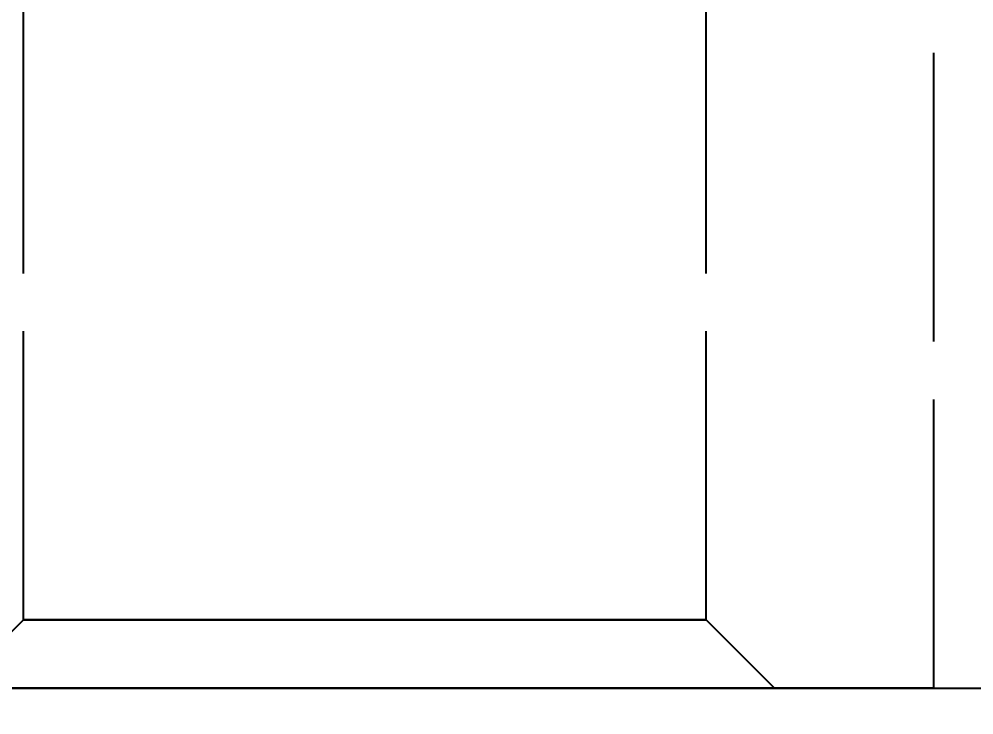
# Model space of a CAD drawing. Header units: millimetres. Extents: x -9 to 221, y -53 to 198.
# Drawn here: x 157.456 to 161.651, y -25.827 to -22.768 of the extents above; entities that cross this region are included whole.
import ezdxf

# ---------------------------------------------------------------- set-up
doc = ezdxf.new("R2010")
doc.units = ezdxf.units.MM
doc.linetypes.add('DASHED', pattern=[1.524, 1.27, -0.254])
for name, color, linetype in [('DIMS', 3, 'CONTINUOUS'), ('HIDDEN', 8, 'DASHED'), ('VISIBLE', 7, 'CONTINUOUS')]:
    doc.layers.add(name, color=color, linetype=linetype)
doc.styles.add('OpenSansCondensed-Light', font='OpenSansCondensed-Light.ttf')
doc.dimstyles.new('EZDXF', dxfattribs={"dimtxt": 0.25, "dimasz": 0.175, "dimexe": 0.375, "dimexo": 0.125, "dimgap": 0.1, "dimtad": 1, "dimlfac": 100, "dimzin": 12, "dimdsep": 46, "dimtxsty": 'OpenSansCondensed-Light', "dimblk": 'ARCHTICK', "dimcen": 2.5, "dimazin": 3, "dimtfac": 0.5, "dimtmove": 2, "dimatfit": 3})

# ---------------------------------------------------------------- blocks, each defined once
blk = doc.blocks.new('_ARCHTICK')
at = {"color": 0, "linetype": 'BYBLOCK', "const_width": 0.15}
blk.add_lwpolyline([(-0.5, -0.5), (0.5, 0.5)], dxfattribs=at)

msp = doc.modelspace()

# ---------------------------------------------------------------- linework, layer by layer
at = {"layer": 'HIDDEN'}
for points in [[(161.475, -25.71), (161.475, 31.6)], [(157.475, -25.41), (157.475, 31.3)], [(160.475, -25.41), (160.475, 31.3)], [(161.475, -25.71), (161.475, -21.71)], [(157.475, -25.41), (157.175, -25.71)], [(160.475, -25.41), (160.42738, -25.41), (160.37976, -25.41), (160.33214, -25.41), (160.28452, -25.41), (160.2369, -25.41), (160.18929, -25.41), (160.14167, -25.41), (160.09405, -25.41), (160.04643, -25.41), (159.99881, -25.41), (159.95119, -25.41), (159.90357, -25.41), (159.85595, -25.41), (159.80833, -25.41), (159.76071, -25.41), (159.7131, -25.41), (159.66548, -25.41), (159.61786, -25.41), (159.57024, -25.41), (159.52262, -25.41), (159.475, -25.41), (159.42738, -25.41), (159.37976, -25.41), (159.33214, -25.41), (159.28452, -25.41), (159.2369, -25.41), (159.18929, -25.41), (159.14167, -25.41), (159.09405, -25.41), (159.04643, -25.41), (158.99881, -25.41), (158.95119, -25.41), (158.90357, -25.41), (158.85595, -25.41), (158.80833, -25.41), (158.76071, -25.41), (158.7131, -25.41), (158.66548, -25.41), (158.61786, -25.41), (158.57024, -25.41), (158.52262, -25.41), (158.475, -25.41), (158.42738, -25.41), (158.37976, -25.41), (158.33214, -25.41), (158.28452, -25.41), (158.2369, -25.41), (158.18929, -25.41), (158.14167, -25.41), (158.09405, -25.41), (158.04643, -25.41), (157.99881, -25.41), (157.95119, -25.41), (157.90357, -25.41), (157.85595, -25.41), (157.80833, -25.41), (157.76071, -25.41), (157.7131, -25.41), (157.66548, -25.41), (157.61786, -25.41), (157.57024, -25.41), (157.52262, -25.41), (157.475, -25.41)], [(157.475, -25.41), (157.49881, -25.41), (157.52262, -25.41), (157.54643, -25.41), (157.57024, -25.41), (157.59405, -25.41), (157.61786, -25.41), (157.64167, -25.41), (157.66548, -25.41), (157.68929, -25.41), (157.7131, -25.41), (157.7369, -25.41), (157.76071, -25.41), (157.78452, -25.41), (157.80833, -25.41), (157.83214, -25.41), (157.85595, -25.41), (157.87976, -25.41), (157.90357, -25.41), (157.92738, -25.41), (157.95119, -25.41), (157.975, -25.41), (157.99881, -25.41), (158.02262, -25.41), (158.04643, -25.41), (158.07024, -25.41), (158.09405, -25.41), (158.11786, -25.41), (158.14167, -25.41), (158.16548, -25.41), (158.18929, -25.41), (158.2131, -25.41), (158.2369, -25.41), (158.26071, -25.41), (158.28452, -25.41), (158.30833, -25.41), (158.33214, -25.41), (158.35595, -25.41), (158.37976, -25.41), (158.40357, -25.41), (158.42738, -25.41), (158.45119, -25.41), (158.475, -25.41), (158.49881, -25.41), (158.52262, -25.41), (158.54643, -25.41), (158.57024, -25.41), (158.59405, -25.41), (158.61786, -25.41), (158.64167, -25.41), (158.66548, -25.41), (158.68929, -25.41), (158.7131, -25.41), (158.7369, -25.41), (158.76071, -25.41), (158.78452, -25.41), (158.80833, -25.41), (158.83214, -25.41), (158.85595, -25.41), (158.87976, -25.41), (158.90357, -25.41), (158.92738, -25.41), (158.95119, -25.41), (158.975, -25.41)], [(158.975, -25.41), (158.99881, -25.41), (159.02262, -25.41), (159.04643, -25.41), (159.07024, -25.41), (159.09405, -25.41), (159.11786, -25.41), (159.14167, -25.41), (159.16548, -25.41), (159.18929, -25.41), (159.2131, -25.41), (159.2369, -25.41), (159.26071, -25.41), (159.28452, -25.41), (159.30833, -25.41), (159.33214, -25.41), (159.35595, -25.41), (159.37976, -25.41), (159.40357, -25.41), (159.42738, -25.41), (159.45119, -25.41), (159.475, -25.41), (159.49881, -25.41), (159.52262, -25.41), (159.54643, -25.41), (159.57024, -25.41), (159.59405, -25.41), (159.61786, -25.41), (159.64167, -25.41), (159.66548, -25.41), (159.68929, -25.41), (159.7131, -25.41), (159.7369, -25.41), (159.76071, -25.41), (159.78452, -25.41), (159.80833, -25.41), (159.83214, -25.41), (159.85595, -25.41), (159.87976, -25.41), (159.90357, -25.41), (159.92738, -25.41), (159.95119, -25.41), (159.975, -25.41), (159.99881, -25.41), (160.02262, -25.41), (160.04643, -25.41), (160.07024, -25.41), (160.09405, -25.41), (160.11786, -25.41), (160.14167, -25.41), (160.16548, -25.41), (160.18929, -25.41), (160.2131, -25.41), (160.2369, -25.41), (160.26071, -25.41), (160.28452, -25.41), (160.30833, -25.41), (160.33214, -25.41), (160.35595, -25.41), (160.37976, -25.41), (160.40357, -25.41), (160.42738, -25.41), (160.45119, -25.41), (160.475, -25.41)], [(160.475, -25.41), (160.775, -25.71)], [(150.225, -25.71), (167.725, -25.71)], [(160.775, -25.71), (160.71786, -25.71), (160.66071, -25.71), (160.60357, -25.71), (160.54643, -25.71), (160.48929, -25.71), (160.43214, -25.71), (160.375, -25.71), (160.31786, -25.71), (160.26071, -25.71), (160.20357, -25.71), (160.14643, -25.71), (160.08929, -25.71), (160.03214, -25.71), (159.975, -25.71), (159.91786, -25.71), (159.86071, -25.71), (159.80357, -25.71), (159.74643, -25.71), (159.68929, -25.71), (159.63214, -25.71), (159.575, -25.71), (159.51786, -25.71), (159.46071, -25.71), (159.40357, -25.71), (159.34643, -25.71), (159.28929, -25.71), (159.23214, -25.71), (159.175, -25.71), (159.11786, -25.71), (159.06071, -25.71), (159.00357, -25.71), (158.94643, -25.71), (158.88929, -25.71), (158.83214, -25.71), (158.775, -25.71), (158.71786, -25.71), (158.66071, -25.71), (158.60357, -25.71), (158.54643, -25.71), (158.48929, -25.71), (158.43214, -25.71), (158.375, -25.71), (158.31786, -25.71), (158.26071, -25.71), (158.20357, -25.71), (158.14643, -25.71), (158.08929, -25.71), (158.03214, -25.71), (157.975, -25.71), (157.91786, -25.71), (157.86071, -25.71), (157.80357, -25.71), (157.74643, -25.71), (157.68929, -25.71), (157.63214, -25.71), (157.575, -25.71), (157.51786, -25.71), (157.46071, -25.71), (157.40357, -25.71)], [(161.475, -25.71), (161.39563, -25.71), (161.31627, -25.71), (161.2369, -25.71), (161.15754, -25.71), (161.07817, -25.71), (160.99881, -25.71), (160.91944, -25.71), (160.84008, -25.71), (160.76071, -25.71), (160.68135, -25.71), (160.60198, -25.71), (160.52262, -25.71), (160.44325, -25.71), (160.36389, -25.71), (160.28452, -25.71), (160.20516, -25.71), (160.12579, -25.71), (160.04643, -25.71), (159.96706, -25.71), (159.8877, -25.71), (159.80833, -25.71), (159.72897, -25.71), (159.6496, -25.71), (159.57024, -25.71), (159.49087, -25.71), (159.41151, -25.71), (159.33214, -25.71), (159.25278, -25.71), (159.17341, -25.71), (159.09405, -25.71), (159.01468, -25.71), (158.93532, -25.71), (158.85595, -25.71), (158.77659, -25.71), (158.69722, -25.71), (158.61786, -25.71), (158.53849, -25.71), (158.45913, -25.71), (158.37976, -25.71), (158.3004, -25.71), (158.22103, -25.71), (158.14167, -25.71), (158.0623, -25.71), (157.98294, -25.71), (157.90357, -25.71), (157.82421, -25.71), (157.74484, -25.71), (157.66548, -25.71), (157.58611, -25.71), (157.50675, -25.71), (157.42738, -25.71)], [(157.42738, -25.71), (157.46706, -25.71), (157.50675, -25.71), (157.54643, -25.71), (157.58611, -25.71), (157.62579, -25.71), (157.66548, -25.71), (157.70516, -25.71), (157.74484, -25.71), (157.78452, -25.71), (157.82421, -25.71), (157.86389, -25.71), (157.90357, -25.71), (157.94325, -25.71), (157.98294, -25.71), (158.02262, -25.71), (158.0623, -25.71), (158.10198, -25.71), (158.14167, -25.71), (158.18135, -25.71), (158.22103, -25.71), (158.26071, -25.71), (158.3004, -25.71), (158.34008, -25.71), (158.37976, -25.71), (158.41944, -25.71), (158.45913, -25.71), (158.49881, -25.71), (158.53849, -25.71), (158.57817, -25.71), (158.61786, -25.71), (158.65754, -25.71), (158.69722, -25.71), (158.7369, -25.71), (158.77659, -25.71), (158.81627, -25.71), (158.85595, -25.71), (158.89563, -25.71), (158.93532, -25.71), (158.975, -25.71)], [(161.475, -25.71), (161.39563, -25.71), (161.31627, -25.71), (161.2369, -25.71), (161.15754, -25.71), (161.07817, -25.71), (160.99881, -25.71), (160.91944, -25.71), (160.84008, -25.71), (160.76071, -25.71), (160.68135, -25.71), (160.60198, -25.71), (160.52262, -25.71), (160.44325, -25.71), (160.36389, -25.71), (160.28452, -25.71), (160.20516, -25.71), (160.12579, -25.71), (160.04643, -25.71), (159.96706, -25.71), (159.8877, -25.71), (159.80833, -25.71), (159.72897, -25.71), (159.6496, -25.71), (159.57024, -25.71), (159.49087, -25.71), (159.41151, -25.71), (159.33214, -25.71), (159.25278, -25.71), (159.17341, -25.71), (159.09405, -25.71), (159.01468, -25.71), (158.93532, -25.71), (158.85595, -25.71), (158.77659, -25.71), (158.69722, -25.71), (158.61786, -25.71), (158.53849, -25.71), (158.45913, -25.71), (158.37976, -25.71), (158.3004, -25.71), (158.22103, -25.71), (158.14167, -25.71), (158.0623, -25.71), (157.98294, -25.71), (157.90357, -25.71), (157.82421, -25.71), (157.74484, -25.71), (157.66548, -25.71), (157.58611, -25.71), (157.50675, -25.71), (157.42738, -25.71)], [(157.42738, -25.71), (157.46706, -25.71), (157.50675, -25.71), (157.54643, -25.71), (157.58611, -25.71), (157.62579, -25.71), (157.66548, -25.71), (157.70516, -25.71), (157.74484, -25.71), (157.78452, -25.71), (157.82421, -25.71), (157.86389, -25.71), (157.90357, -25.71), (157.94325, -25.71), (157.98294, -25.71), (158.02262, -25.71), (158.0623, -25.71), (158.10198, -25.71), (158.14167, -25.71), (158.18135, -25.71), (158.22103, -25.71), (158.26071, -25.71), (158.3004, -25.71), (158.34008, -25.71), (158.37976, -25.71), (158.41944, -25.71), (158.45913, -25.71), (158.49881, -25.71), (158.53849, -25.71), (158.57817, -25.71), (158.61786, -25.71), (158.65754, -25.71), (158.69722, -25.71), (158.7369, -25.71), (158.77659, -25.71), (158.81627, -25.71), (158.85595, -25.71), (158.89563, -25.71), (158.93532, -25.71), (158.975, -25.71)], [(157.43214, -25.71), (157.46071, -25.71), (157.48929, -25.71), (157.51786, -25.71), (157.54643, -25.71), (157.575, -25.71), (157.60357, -25.71), (157.63214, -25.71), (157.66071, -25.71), (157.68929, -25.71), (157.71786, -25.71), (157.74643, -25.71), (157.775, -25.71), (157.80357, -25.71), (157.83214, -25.71), (157.86071, -25.71), (157.88929, -25.71), (157.91786, -25.71), (157.94643, -25.71), (157.975, -25.71), (158.00357, -25.71), (158.03214, -25.71), (158.06071, -25.71), (158.08929, -25.71), (158.11786, -25.71), (158.14643, -25.71), (158.175, -25.71), (158.20357, -25.71), (158.23214, -25.71), (158.26071, -25.71), (158.28929, -25.71), (158.31786, -25.71), (158.34643, -25.71), (158.375, -25.71), (158.40357, -25.71), (158.43214, -25.71), (158.46071, -25.71), (158.48929, -25.71), (158.51786, -25.71), (158.54643, -25.71), (158.575, -25.71), (158.60357, -25.71), (158.63214, -25.71), (158.66071, -25.71), (158.68929, -25.71), (158.71786, -25.71), (158.74643, -25.71), (158.775, -25.71), (158.80357, -25.71), (158.83214, -25.71), (158.86071, -25.71), (158.88929, -25.71), (158.91786, -25.71), (158.94643, -25.71), (158.975, -25.71)], [(158.975, -25.71), (159.01468, -25.71), (159.05437, -25.71), (159.09405, -25.71), (159.13373, -25.71), (159.17341, -25.71), (159.2131, -25.71), (159.25278, -25.71), (159.29246, -25.71), (159.33214, -25.71), (159.37183, -25.71), (159.41151, -25.71), (159.45119, -25.71), (159.49087, -25.71), (159.53056, -25.71), (159.57024, -25.71), (159.60992, -25.71), (159.6496, -25.71), (159.68929, -25.71), (159.72897, -25.71), (159.76865, -25.71), (159.80833, -25.71), (159.84802, -25.71), (159.8877, -25.71), (159.92738, -25.71), (159.96706, -25.71), (160.00675, -25.71), (160.04643, -25.71), (160.08611, -25.71), (160.12579, -25.71), (160.16548, -25.71), (160.20516, -25.71), (160.24484, -25.71), (160.28452, -25.71), (160.32421, -25.71), (160.36389, -25.71), (160.40357, -25.71), (160.44325, -25.71), (160.48294, -25.71), (160.52262, -25.71), (160.5623, -25.71), (160.60198, -25.71), (160.64167, -25.71), (160.68135, -25.71), (160.72103, -25.71), (160.76071, -25.71), (160.8004, -25.71), (160.84008, -25.71), (160.87976, -25.71), (160.91944, -25.71), (160.95913, -25.71), (160.99881, -25.71), (161.03849, -25.71), (161.07817, -25.71), (161.11786, -25.71), (161.15754, -25.71), (161.19722, -25.71), (161.2369, -25.71), (161.27659, -25.71), (161.31627, -25.71), (161.35595, -25.71), (161.39563, -25.71), (161.43532, -25.71), (161.475, -25.71)], [(158.975, -25.71), (159.00357, -25.71), (159.03214, -25.71), (159.06071, -25.71), (159.08929, -25.71), (159.11786, -25.71), (159.14643, -25.71), (159.175, -25.71), (159.20357, -25.71), (159.23214, -25.71), (159.26071, -25.71), (159.28929, -25.71), (159.31786, -25.71), (159.34643, -25.71), (159.375, -25.71), (159.40357, -25.71), (159.43214, -25.71), (159.46071, -25.71), (159.48929, -25.71), (159.51786, -25.71), (159.54643, -25.71), (159.575, -25.71), (159.60357, -25.71), (159.63214, -25.71), (159.66071, -25.71), (159.68929, -25.71), (159.71786, -25.71), (159.74643, -25.71), (159.775, -25.71), (159.80357, -25.71), (159.83214, -25.71), (159.86071, -25.71), (159.88929, -25.71), (159.91786, -25.71), (159.94643, -25.71), (159.975, -25.71), (160.00357, -25.71), (160.03214, -25.71), (160.06071, -25.71), (160.08929, -25.71), (160.11786, -25.71), (160.14643, -25.71), (160.175, -25.71), (160.20357, -25.71), (160.23214, -25.71), (160.26071, -25.71), (160.28929, -25.71), (160.31786, -25.71), (160.34643, -25.71), (160.375, -25.71), (160.40357, -25.71), (160.43214, -25.71), (160.46071, -25.71), (160.48929, -25.71), (160.51786, -25.71), (160.54643, -25.71), (160.575, -25.71), (160.60357, -25.71), (160.63214, -25.71), (160.66071, -25.71), (160.68929, -25.71), (160.71786, -25.71), (160.74643, -25.71), (160.775, -25.71)], [(158.975, -25.71), (159.01468, -25.71), (159.05437, -25.71), (159.09405, -25.71), (159.13373, -25.71), (159.17341, -25.71), (159.2131, -25.71), (159.25278, -25.71), (159.29246, -25.71), (159.33214, -25.71), (159.37183, -25.71), (159.41151, -25.71), (159.45119, -25.71), (159.49087, -25.71), (159.53056, -25.71), (159.57024, -25.71), (159.60992, -25.71), (159.6496, -25.71), (159.68929, -25.71), (159.72897, -25.71), (159.76865, -25.71), (159.80833, -25.71), (159.84802, -25.71), (159.8877, -25.71), (159.92738, -25.71), (159.96706, -25.71), (160.00675, -25.71), (160.04643, -25.71), (160.08611, -25.71), (160.12579, -25.71), (160.16548, -25.71), (160.20516, -25.71), (160.24484, -25.71), (160.28452, -25.71), (160.32421, -25.71), (160.36389, -25.71), (160.40357, -25.71), (160.44325, -25.71), (160.48294, -25.71), (160.52262, -25.71), (160.5623, -25.71), (160.60198, -25.71), (160.64167, -25.71), (160.68135, -25.71), (160.72103, -25.71), (160.76071, -25.71), (160.8004, -25.71), (160.84008, -25.71), (160.87976, -25.71), (160.91944, -25.71), (160.95913, -25.71), (160.99881, -25.71), (161.03849, -25.71), (161.07817, -25.71), (161.11786, -25.71), (161.15754, -25.71), (161.19722, -25.71), (161.2369, -25.71), (161.27659, -25.71), (161.31627, -25.71), (161.35595, -25.71), (161.39563, -25.71), (161.43532, -25.71), (161.475, -25.71)]]:
    msp.add_lwpolyline(points, dxfattribs=at)
at = {"layer": 'VISIBLE'}
msp.add_lwpolyline([(150.225, -25.71), (167.725, -25.71)], dxfattribs=at)

# ---------------------------------------------------------------- dimensions: what is measured, and where the dimension line sits
at = {"layer": 'DIMS'}
msp.add_linear_dim(base=(93.875, -52.71), p1=(93.875, -21.71), p2=(201.375, -21.71), dimstyle='EZDXF', override={"dimtxt": 1.6, "dimasz": 1, "dimexe": 0.6, "dimexo": 0.5, "dimdec": 2}, dxfattribs=at).render()

doc.saveas('drawing.dxf')
